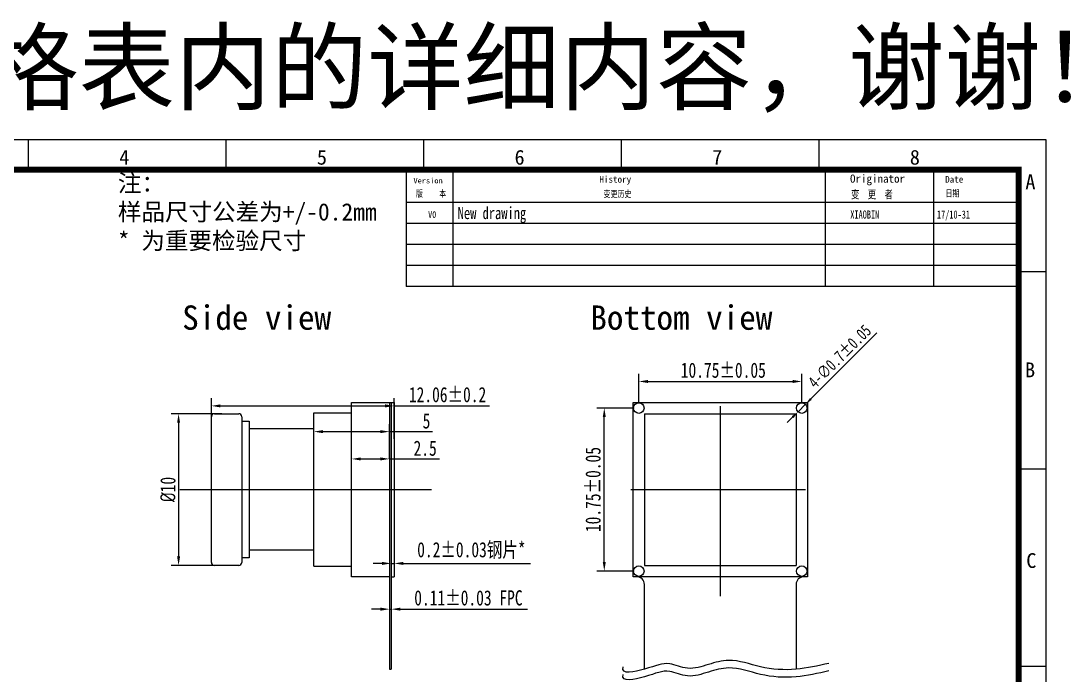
# Model space of a CAD drawing. Extents: x 379 to 488, y 250 to 334.
# Drawn here: x 419.2 to 488.4, y 290.5 to 333.7 of the extents above; entities that cross this region are included whole.
import ezdxf

# ---------------------------------------------------------------- set-up
doc = ezdxf.new("R2010")
doc.units = 0
doc.header["$LTSCALE"] = 23.1
doc.header["$MEASUREMENT"] = 0
doc.linetypes.add('JIS_02_0.7', pattern=[1.35, 0.75, -0.6])
doc.layers.get('0').update_dxf_attribs({"linetype": 'CONTINUOUS'})
doc.layers.get('Defpoints').update_dxf_attribs({"linetype": 'CONTINUOUS'})
doc.layers.add('3_SOLID_GEOM', color=7, linetype='CONTINUOUS')
doc.layers.add('OUTLINE', color=7, linetype='CONTINUOUS')
doc.layers.add('标注', color=3, linetype='CONTINUOUS', lineweight=9)
doc.styles.get("Standard").update_dxf_attribs({"font": 'txt', "width": 0.8})
doc.styles.add('style1', font='NSimSun.ttf')
doc.styles.add('TEXTSTYLE_1', font='txt', dxfattribs={"width": 0.75})
doc.styles.add('宋体', font='txt', dxfattribs={"width": 0.75})
doc.styles.add('样式 1', font='SimSun.ttf', dxfattribs={"width": 0.75})
doc.dimstyles.new('ISO-25$0', dxfattribs={"dimscale": 0, "dimtxt": 1, "dimasz": 0.6, "dimexe": 0.5, "dimexo": 0.3, "dimgap": 0.2, "dimtad": 1, "dimrnd": 0.0005, "dimdsep": 46, "dimtxsty": '样式 1', "dimcen": 2.5, "dimclrd": 3, "dimclre": 3, "dimclrt": 3, "dimazin": 0, "dimtfac": 1, "dimtmove": 0, "dimatfit": 3, "dimfxl": 1, "dimlwd": 9, "dimlwe": 9, "dimarcsym": 0})
doc.dimstyles.new('ISO-25$3', dxfattribs={"dimtxt": 0.8, "dimasz": 0.5, "dimexe": 0.3, "dimexo": 0.2, "dimgap": 0.2, "dimtad": 1, "dimdsep": 46, "dimtxsty": '样式 1', "dimcen": 0.6, "dimclrd": 3, "dimclre": 3, "dimclrt": 3, "dimadec": 0, "dimazin": 0, "dimtp": 0.1, "dimtm": 0.1, "dimtfac": 1, "dimtmove": 0, "dimatfit": 3, "dimfxl": 1, "dimarcsym": 0})

# ---------------------------------------------------------------- blocks, each defined once
blk = doc.blocks.new('*D141')
at = {"layer": 'Defpoints', "color": 0}
for p in [(470.677, 309.932), (459.927, 308.18), (470.677, 308.18)]:
    blk.add_point(p, dxfattribs=at)
at = {"layer": '标注', "color": 3, "lineweight": 9}
for p, q in [((459.927, 308.48), (459.927, 310.432)), ((470.677, 308.48), (470.677, 310.432)), ((460.527, 309.932), (470.077, 309.932))]:
    blk.add_line(p, q, dxfattribs=at)
at = {"layer": '标注', "color": 3}
for points in [[(460.527, 310.032), (460.527, 309.832), (459.927, 309.932)], [(470.077, 310.032), (470.077, 309.832), (470.677, 309.932)]]:
    blk.add_solid(points, dxfattribs=at)
at = {"layer": '标注', "color": 3, "insert": (465.503, 310.668), "char_height": 1, "attachment_point": 5, "style": '样式 1'}
blk.add_mtext('10.75%%P0.05', dxfattribs=at)
blk = doc.blocks.new('*D142')
at = {"layer": 'Defpoints', "color": 0}
for p in [(457.653, 308.18), (459.927, 308.18), (459.927, 297.43)]:
    blk.add_point(p, dxfattribs=at)
at = {"layer": '标注', "color": 3, "lineweight": 9}
for p, q in [((459.627, 308.18), (457.153, 308.18)), ((457.653, 298.03), (457.653, 307.58)), ((459.627, 297.43), (457.153, 297.43))]:
    blk.add_line(p, q, dxfattribs=at)
at = {"layer": '标注', "color": 3}
for points in [[(457.553, 307.58), (457.753, 307.58), (457.653, 308.18)], [(457.553, 298.03), (457.753, 298.03), (457.653, 297.43)]]:
    blk.add_solid(points, dxfattribs=at)
at = {"layer": '标注', "color": 3, "insert": (456.917, 302.805), "char_height": 1, "attachment_point": 5, "rotation": 90, "style": '样式 1'}
blk.add_mtext('10.75%%P0.05', dxfattribs=at)
blk = doc.blocks.new('*D144')
at = {"layer": '3_SOLID_GEOM', "color": 3, "lineweight": -2}
for p, q in [((475.632, 313.135), (471.278, 308.781)), ((470.43, 307.932), (470.925, 308.427)), ((470.076, 307.579), (469.722, 307.225))]:
    blk.add_line(p, q, dxfattribs=at)
at = {"layer": '3_SOLID_GEOM', "color": 3}
for points in [[(471.219, 308.84), (471.337, 308.722), (470.925, 308.427)], [(470.017, 307.638), (470.135, 307.52), (470.43, 307.932)]]:
    blk.add_solid(points, dxfattribs=at)
at = {"layer": 'Defpoints', "color": 0}
for p in [(470.925, 308.427), (470.43, 307.932)]:
    blk.add_point(p, dxfattribs=at)
at = {"layer": '3_SOLID_GEOM', "color": 3, "insert": (473.174, 311.593), "char_height": 0.8, "attachment_point": 5, "rotation": 45, "style": '样式 1'}
blk.add_mtext('4-∅0.7}%%P0.05', dxfattribs=at)
blk = doc.blocks.new('*D152')
at = {"layer": 'Defpoints', "color": 0, "linetype": 'ByBlock'}
for p in [(443.604, 299.579), (443.804, 299.45), (443.604, 297.935)]:
    blk.add_point(p, dxfattribs=at)
at = {"layer": '标注', "color": 3, "linetype": 'ByBlock', "lineweight": 9}
for p, q in [((443.604, 299.279), (443.604, 297.435)), ((443.804, 299.15), (443.804, 297.435)), ((443.004, 297.935), (442.404, 297.935)), ((443.604, 297.935), (443.804, 297.935)), ((444.404, 297.935), (452.779, 297.935))]:
    blk.add_line(p, q, dxfattribs=at)
at = {"layer": '标注', "color": 3, "linetype": 'ByBlock'}
for points in [[(443.004, 298.035), (443.004, 297.835), (443.604, 297.935)], [(444.404, 298.035), (444.404, 297.835), (443.804, 297.935)]]:
    blk.add_solid(points, dxfattribs=at)
at = {"layer": '标注', "color": 3, "linetype": 'ByBlock', "insert": (448.891, 298.785), "char_height": 1, "attachment_point": 5, "style": '样式 1'}
blk.add_mtext('0.2%%P0.03钢片{\\C1;*}', dxfattribs=at)
blk = doc.blocks.new('*D153')
at = {"layer": 'Defpoints', "color": 0, "linetype": 'ByBlock'}
for p in [(443.494, 296.461), (443.604, 295.731), (443.494, 294.919)]:
    blk.add_point(p, dxfattribs=at)
at = {"layer": '标注', "color": 3, "linetype": 'ByBlock', "lineweight": 9}
for p, q in [((443.494, 296.161), (443.494, 294.419)), ((443.604, 295.431), (443.604, 294.419)), ((442.894, 294.919), (442.294, 294.919)), ((443.494, 294.919), (443.604, 294.919)), ((444.204, 294.919), (452.583, 294.919))]:
    blk.add_line(p, q, dxfattribs=at)
at = {"layer": '标注', "color": 3, "linetype": 'ByBlock'}
for points in [[(442.894, 295.019), (442.894, 294.819), (443.494, 294.919)], [(444.204, 295.019), (444.204, 294.819), (443.604, 294.919)]]:
    blk.add_solid(points, dxfattribs=at)
at = {"layer": '标注', "color": 3, "linetype": 'ByBlock', "insert": (448.693, 295.656), "char_height": 1, "attachment_point": 5, "style": '样式 1'}
blk.add_mtext('0.11%%P0.03 FPC{\\C1; }', dxfattribs=at)
blk = doc.blocks.new('*D154')
at = {"layer": '3_SOLID_GEOM', "color": 3, "lineweight": 9}
for p, q in [((431.744, 305.505), (431.744, 308.822)), ((443.804, 306.14), (443.804, 308.822)), ((432.344, 308.322), (443.204, 308.322)), ((443.804, 308.322), (450.091, 308.322))]:
    blk.add_line(p, q, dxfattribs=at)
at = {"layer": '3_SOLID_GEOM', "color": 3}
for points in [[(432.344, 308.422), (432.344, 308.222), (431.744, 308.322)], [(443.204, 308.422), (443.204, 308.222), (443.804, 308.322)]]:
    blk.add_solid(points, dxfattribs=at)
at = {"layer": 'Defpoints', "color": 0}
for p in [(443.804, 308.322), (443.804, 305.84), (431.744, 305.205)]:
    blk.add_point(p, dxfattribs=at)
at = {"layer": '3_SOLID_GEOM', "color": 3, "insert": (447.318, 309.058), "char_height": 1, "attachment_point": 5, "style": '样式 1'}
blk.add_mtext('12.06%%p0.2', dxfattribs=at)
blk = doc.blocks.new('*D155')
at = {"layer": '3_SOLID_GEOM', "color": 3, "lineweight": 9}
for p, q in [((432.444, 307.805), (429.081, 307.805)), ((429.581, 307.205), (429.581, 298.405)), ((432.444, 297.805), (429.081, 297.805))]:
    blk.add_line(p, q, dxfattribs=at)
at = {"layer": '3_SOLID_GEOM', "color": 3}
for points in [[(429.481, 307.205), (429.681, 307.205), (429.581, 307.805)], [(429.481, 298.405), (429.681, 298.405), (429.581, 297.805)]]:
    blk.add_solid(points, dxfattribs=at)
at = {"layer": 'Defpoints', "color": 0}
for p in [(432.744, 307.805), (429.581, 297.805), (432.744, 297.805)]:
    blk.add_point(p, dxfattribs=at)
at = {"layer": '3_SOLID_GEOM', "color": 3, "insert": (428.881, 302.298), "char_height": 1, "attachment_point": 5, "rotation": 90, "style": '样式 1'}
blk.add_mtext('  {\\fISOCPEUR|b0|i0|c0|p34;%%C}10', dxfattribs=at)
blk = doc.blocks.new('*D157')
at = {"layer": '3_SOLID_GEOM', "color": 3, "lineweight": 9}
for p, q in [((438.494, 304.816), (438.494, 307.124)), ((443.494, 304.816), (443.494, 307.124)), ((439.094, 306.624), (442.894, 306.624)), ((443.494, 306.624), (446.33, 306.624))]:
    blk.add_line(p, q, dxfattribs=at)
at = {"layer": '3_SOLID_GEOM', "color": 3}
for points in [[(439.094, 306.724), (439.094, 306.524), (438.494, 306.624)], [(442.894, 306.724), (442.894, 306.524), (443.494, 306.624)]]:
    blk.add_solid(points, dxfattribs=at)
at = {"layer": 'Defpoints', "color": 0}
for p in [(443.494, 306.624), (438.494, 304.516), (443.494, 304.516)]:
    blk.add_point(p, dxfattribs=at)
at = {"layer": '3_SOLID_GEOM', "color": 3, "insert": (445.928, 307.324), "char_height": 1, "attachment_point": 5, "style": '样式 1'}
blk.add_mtext('5', dxfattribs=at)
blk = doc.blocks.new('*D158')
at = {"layer": '3_SOLID_GEOM', "color": 3, "lineweight": 9}
for p, q in [((440.994, 304.948), (440.994, 305.325)), ((441.594, 304.825), (442.894, 304.825)), ((443.494, 304.816), (443.494, 305.325)), ((443.494, 304.825), (446.78, 304.825))]:
    blk.add_line(p, q, dxfattribs=at)
at = {"layer": '3_SOLID_GEOM', "color": 3}
for points in [[(441.594, 304.925), (441.594, 304.725), (440.994, 304.825)], [(442.894, 304.925), (442.894, 304.725), (443.494, 304.825)]]:
    blk.add_solid(points, dxfattribs=at)
at = {"layer": 'Defpoints', "color": 0}
for p in [(443.494, 304.825), (440.994, 304.648), (443.494, 304.516)]:
    blk.add_point(p, dxfattribs=at)
at = {"layer": '3_SOLID_GEOM', "color": 3, "insert": (445.84, 305.525), "char_height": 1, "attachment_point": 5, "style": '样式 1'}
blk.add_mtext('2.5', dxfattribs=at)

msp = doc.modelspace()

# ---------------------------------------------------------------- linework, layer by layer
at = {"color": 0, "linetype": 'Continuous'}
for p, q in [((486.801, 325.856), (378.627, 325.856)), ((432.715, 323.902), (432.715, 325.856)), ((445.748, 323.902), (445.748, 325.856)), ((458.782, 323.902), (458.782, 325.856)), ((471.815, 323.902), (471.815, 325.856)), ((486.801, 250.151), (486.801, 325.856)), ((444.595, 323.902), (444.595, 316.202)), ((447.664, 323.902), (447.664, 316.202)), ((472.212, 323.902), (472.212, 316.202)), ((479.372, 323.902), (479.372, 316.202)), ((484.981, 321.74), (444.595, 321.74)), ((484.981, 320.355), (444.595, 320.355)), ((484.981, 318.971), (444.595, 318.971)), ((484.981, 317.586), (444.595, 317.586)), ((484.849, 317.191), (486.801, 317.191)), ((484.981, 316.202), (444.595, 316.202)), ((484.849, 304.174), (486.801, 304.174)), ((484.849, 291.157), (486.801, 291.157))]:
    msp.add_line(p, q, dxfattribs=at)
msp.add_line((419.681, 323.902), (419.681, 325.856))
at = {"color": 1}
for p, q in [((465.302, 308.311), (465.302, 295.787)), ((460.302, 307.805), (460.302, 297.805)), ((460.302, 307.805), (470.302, 307.805)), ((470.302, 307.805), (470.302, 297.805)), ((429.671, 302.805), (446.268, 302.805)), ((459.394, 302.805), (470.924, 302.805)), ((460.302, 297.805), (470.302, 297.805)), ((443.494, 290.959), (443.604, 290.959))]:
    msp.add_line(p, q, dxfattribs=at)
for points in [[(472.464, 291.344), (471.747, 291.183), (470.258, 290.848), (468.007, 290.98), (466.113, 291.727), (464.508, 291.285), (463.222, 290.832), (461.743, 291.541), (460.765, 291.015), (458.723, 290.565), (458.897, 291.115), (458.894, 291.119)], [(472.464, 290.844), (471.747, 290.683), (470.258, 290.348), (468.007, 290.48), (466.113, 291.227), (464.508, 290.785), (463.222, 290.332), (461.743, 291.041), (460.765, 290.515), (458.723, 290.065), (458.897, 290.615), (458.894, 290.619)]]:
    msp.add_open_spline(points, degree=3, knots=[0, 0, 0, 0, 2.195743, 4.558001, 6.690259, 8.044379, 9.451293, 10.660161, 12.368107, 13.783653, 13.797762, 13.797762, 13.797762, 13.797762], dxfattribs=at)
at = {"layer": '3_SOLID_GEOM'}
for p, q in [((440.994, 297.055), (440.994, 308.555)), ((440.994, 308.555), (443.494, 308.555)), ((443.494, 308.555), (443.804, 308.555)), ((443.494, 308.555), (443.494, 290.959)), ((443.494, 308.555), (443.494, 297.055)), ((443.604, 308.555), (443.604, 290.959)), ((443.804, 308.555), (443.804, 297.055)), ((459.552, 297.055), (459.552, 308.555)), ((459.552, 308.555), (471.052, 308.555)), ((471.052, 308.555), (471.052, 297.055)), ((431.744, 302.805), (431.744, 307.605)), ((431.944, 307.805), (433.544, 307.805)), ((433.744, 307.605), (433.744, 298.005)), ((438.494, 297.755), (438.494, 307.855)), ((438.494, 307.855), (440.994, 307.855)), ((433.744, 307.305), (434.244, 307.305)), ((434.244, 307.305), (434.244, 298.305)), ((438.494, 306.805), (434.244, 306.805)), ((431.744, 298.005), (431.744, 302.805)), ((438.494, 298.805), (434.244, 298.805)), ((433.544, 297.805), (431.944, 297.805)), ((434.244, 298.305), (433.744, 298.305)), ((438.494, 297.755), (440.994, 297.755)), ((443.494, 297.055), (440.994, 297.055)), ((443.604, 297.055), (443.804, 297.055)), ((459.802, 297.055), (459.552, 297.055)), ((470.802, 297.055), (459.802, 297.055)), ((471.052, 297.055), (470.802, 297.055)), ((460.302, 290.959), (460.302, 296.555)), ((470.302, 296.555), (470.302, 290.959))]:
    msp.add_line(p, q, dxfattribs=at)
for centre in [(459.927, 308.18), (470.677, 308.18), (459.927, 297.43), (470.677, 297.43)]:
    msp.add_circle(centre, 0.35, dxfattribs=at)
for centre, radius, start, end in [((431.944, 307.605), 0.2, 90, 180), ((433.544, 307.605), 0.2, 0, 90), ((431.944, 298.005), 0.2, 180, 270), ((433.544, 298.005), 0.2, 270, 0), ((459.802, 296.555), 0.5, 0, 90), ((470.802, 296.555), 0.5, 90, 180)]:
    msp.add_arc(centre, radius, start, end, dxfattribs=at)
at = {"layer": 'OUTLINE', "const_width": 0.4}
msp.add_lwpolyline([(380.453, 323.902), (380.453, 251.989), (484.981, 251.989), (484.981, 323.902), (380.453, 323.902)], dxfattribs=at)

# ---------------------------------------------------------------- texts
at = {"color": 0, "linetype": 'Continuous', "style": 'TEXTSTYLE_1'}
for s, p in [('4', (425.669, 324.227)), ('5', (438.702, 324.227)), ('6', (451.736, 324.227)), ('7', (464.769, 324.227)), ('8', (477.803, 324.227)), ('A', (485.422, 322.608)), ('B', (485.402, 310.208)), ('C', (485.481, 297.637))]:
    msp.add_text(s, height=0.976, dxfattribs=at).set_placement(p)
at = {"linetype": 'Continuous', "style": 'style1'}
msp.add_text('Originator', height=0.5337, dxfattribs=at).set_placement((473.859, 323.038))
at = {"linetype": 'Continuous', "style": '宋体', "width": 0.75}
for s, p in [('XIAOBIN', (473.878, 320.671)), ('17/10-31', (479.592, 320.671))]:
    msp.add_text(s, height=0.5337, dxfattribs=at).set_placement(p)
at = {"color": 0, "linetype": 'JIS_02_0.7', "ltscale": 0.0001, "insert": (425.577, 323.581), "char_height": 1.13861, "width": 27.16884, "attachment_point": 1, "style": 'style1'}
msp.add_mtext('{\\fSimSun|b0|i0|c134|p2;\\C1;注：\\P样品尺寸公差为+/-0.2mm\\P* 为重要检验尺寸}', dxfattribs=at)
at = {"linetype": 'Continuous', "insert": (473.919, 322.533), "char_height": 0.53369, "width": 3.79588, "attachment_point": 1, "style": '宋体'}
msp.add_mtext('{\\fSimSun|b0|i0|c134|p2;\\C256;变  更  者}', dxfattribs=at)
at = {"color": 0, "linetype": 'Continuous', "char_height": 1.60355, "width": 44.07857, "attachment_point": 1, "style": 'style1'}
for s, insert in [('{\\Ftxt|c134;Side view}', (429.821, 314.944)), ('{\\Ftxt|c134;Bottom view}', (456.734, 314.944))]:
    msp.add_mtext(s, dxfattribs=dict(at, insert=insert))
at = {"layer": '3_SOLID_GEOM', "color": 5, "attachment_point": 1}
for s, insert, char_height, width, style in [('{\\C1;请确认模组规格表内的详细内容，谢谢！}', (378.587, 332.976), 4.6512, 130.51367, 'style1'), ('{\\fSimSun|b0|i0|c134|p2;\\C256;版    本}', (445.228, 322.543), 0.43997, 2.43584, '宋体'), ('{\\fSimSun|b0|i0|c134|p2;\\C256;变更历史}', (457.601, 322.517), 0.43997, 1.92294, '宋体'), ('{\\fSimSun|b0|i0|c134|p2;\\C256;日期}', (480.151, 322.557), 0.43997, 1.99557, '宋体'), ('{\\fSimSun|b1|i0|c134|p2;\\C256;   V\\fSimSun|b0|i0|c134|p2;0}', (445.228, 321.158), 0.43997, 1.68041, '宋体')]:
    msp.add_mtext(s, dxfattribs=dict(at, insert=insert, char_height=char_height, width=width, style=style))
at = {"layer": 'OUTLINE'}
for s, height, p in [('Version', 0.352, (445.069, 322.995)), ('History', 0.44, (457.332, 323.038)), ('Date', 0.44, (480.132, 323.038))]:
    msp.add_text(s, height=height, dxfattribs=at).set_placement(p)
at = {"layer": 'OUTLINE', "style": '宋体', "width": 0.75}
msp.add_text('New drawing', height=0.80453, dxfattribs=at).set_placement((447.987, 320.637))

# ---------------------------------------------------------------- dimensions: what is measured, and where the dimension line sits
at = {"layer": '3_SOLID_GEOM'}
dim = msp.add_diameter_dim_2p(p1=(470.43, 307.932), p2=(470.925, 308.427), text='4-<>}%%P0.05', dimstyle='ISO-25$3', override={"dimarcsym": 2}, dxfattribs=at)
dim.commit()
dim.dimension.update_dxf_attribs({"geometry": '*D144', "text_midpoint": (473.174, 311.593)})
dim = msp.add_linear_dim(base=(443.804, 308.322), p1=(431.744, 305.205), p2=(443.804, 305.84), text='<>%%p0.2', dimstyle='ISO-25$0', override={"dimscale": 1}, dxfattribs=at)
dim.commit()
dim.dimension.update_dxf_attribs({"geometry": '*D154', "text_midpoint": (447.318, 308.322), "dimtype": 160})
dim = msp.add_linear_dim(base=(429.581, 297.805), p1=(432.744, 307.805), p2=(432.744, 297.805), angle=270, text='  {\\fISOCPEUR|b0|i0|c0|p34;%%C}<>', dimstyle='ISO-25$0', override={"dimscale": 1}, dxfattribs=at)
dim.commit()
dim.dimension.update_dxf_attribs({"geometry": '*D155', "text_midpoint": (429.581, 302.298), "dimtype": 160})
for base, p1, picture, middle in [((443.494, 306.624), (438.494, 304.516), '*D157', (445.928, 306.624)), ((443.494, 304.825), (440.994, 304.648), '*D158', (445.84, 304.825))]:
    dim = msp.add_linear_dim(base=base, p1=p1, p2=(443.494, 304.516), dimstyle='ISO-25$0', override={"dimscale": 1, "dimarcsym": 2}, dxfattribs=at)
    dim.commit()
    dim.dimension.update_dxf_attribs({"geometry": picture, "text_midpoint": middle, "dimtype": 160})
at = {"layer": '标注', "color": 1}
dim = msp.add_linear_dim(base=(470.677, 309.932), p1=(459.927, 308.18), p2=(470.677, 308.18), text='<>%%P0.05', dimstyle='ISO-25$0', override={"dimscale": 1}, dxfattribs=at)
dim.commit()
dim.dimension.update_dxf_attribs({"geometry": '*D141', "text_midpoint": (465.503, 309.932), "dimtype": 160})
dim = msp.add_linear_dim(base=(457.653, 308.18), p1=(459.927, 297.43), p2=(459.927, 308.18), angle=90, text='<>%%P0.05', dimstyle='ISO-25$0', override={"dimscale": 1}, dxfattribs=at)
dim.commit()
dim.dimension.update_dxf_attribs({"geometry": '*D142', "text_midpoint": (457.653, 302.805), "dimtype": 160})
at = {"layer": '标注', "color": 0, "linetype": 'ByBlock'}
for base, p1, p2, text, picture, middle in [((443.604, 297.935), (443.804, 299.45), (443.604, 299.579), '<>%%P0.03钢片{\\C1;*}', '*D152', (448.891, 297.935)), ((443.494, 294.919), (443.604, 295.731), (443.494, 296.461), '<>%%P0.03 FPC{\\C1; }', '*D153', (448.693, 294.919))]:
    dim = msp.add_linear_dim(base=base, p1=p1, p2=p2, angle=180, text=text, dimstyle='ISO-25$0', override={"dimscale": 1}, dxfattribs=at)
    dim.commit()
    dim.dimension.update_dxf_attribs({"geometry": picture, "text_midpoint": middle, "dimtype": 160})

doc.saveas('drawing.dxf')
